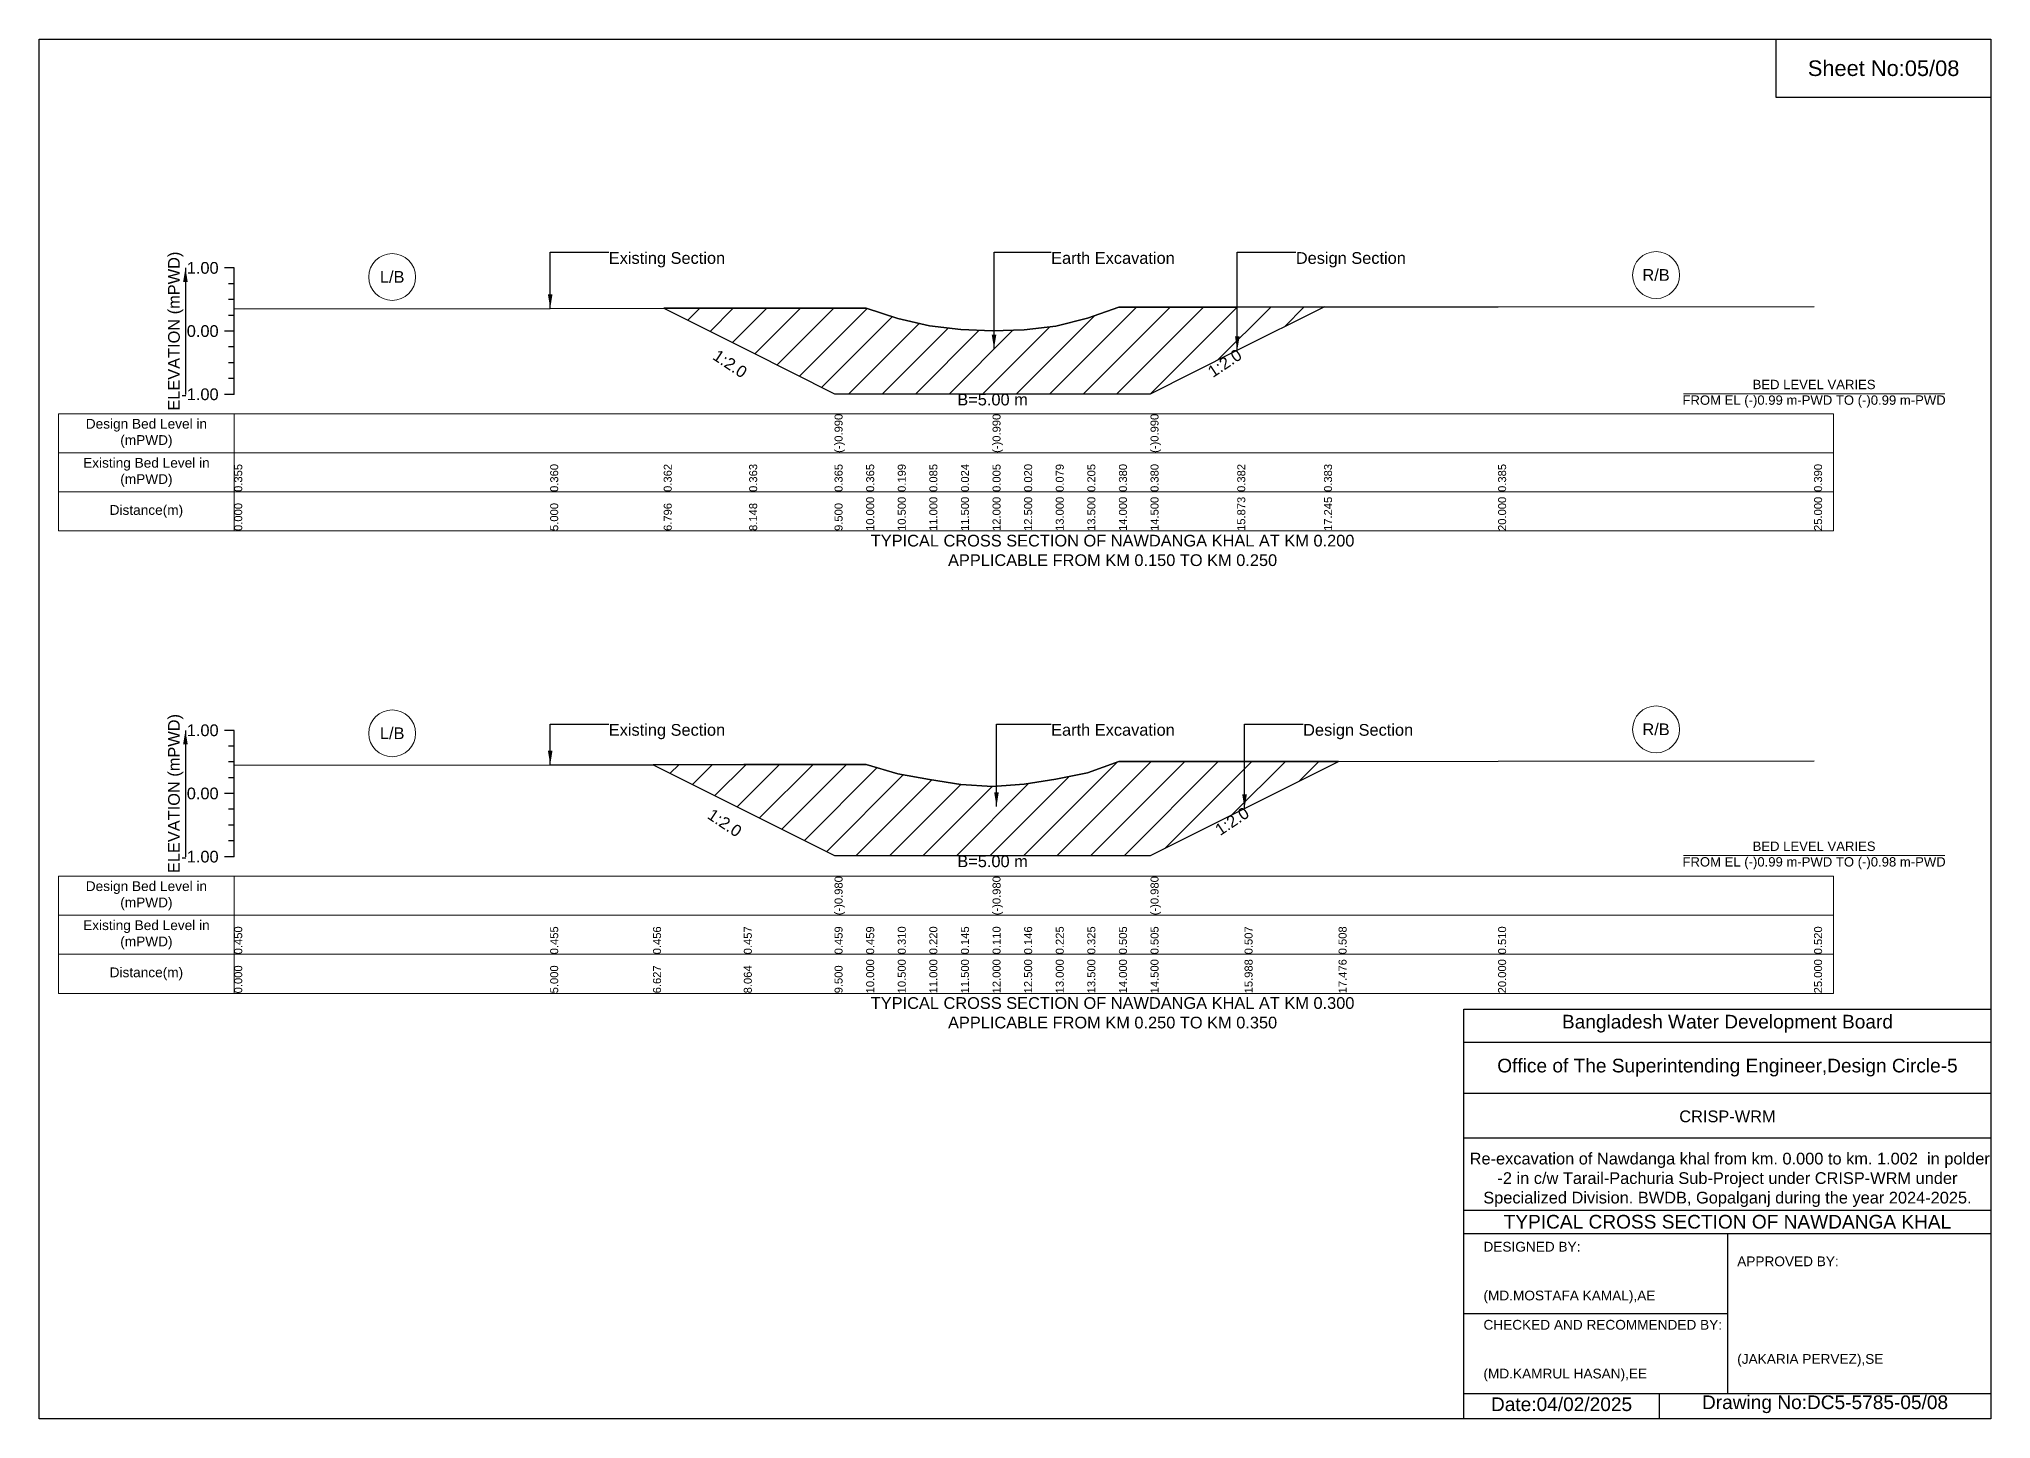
# Model space of a CAD drawing. Header units: inches. Extents: x 91000 to 198000, y -5656 to 7635.
# Drawn here: x 140000 to 148000, y -5656 to 0 of the extents above; entities that cross this region are included whole.
import ezdxf

# ---------------------------------------------------------------- set-up
doc = ezdxf.new("R2010")
doc.units = ezdxf.units.IN
doc.header["$LTSCALE"] = 7
doc.header["$MEASUREMENT"] = 0
for name, color, linetype, lineweight in [('Cross section Data Border', 7, 'Continuous', 9), ('Cross Section Labels', 7, 'Continuous', 9), ('Existing_Bed_Level for Xsection', 7, 'Continuous', 25)]:
    doc.layers.add(name, color=color, linetype=linetype, lineweight=lineweight)
doc.styles.get("Standard").update_dxf_attribs({"font": 'arial.ttf'})
doc.dimstyles.get("Standard").update_dxf_attribs({"dimtxt": 0.18, "dimasz": 0.18, "dimexe": 0.18, "dimexo": 0.0625, "dimgap": 0.09, "dimtad": 0, "dimtih": 1, "dimtoh": 1, "dimdec": 4, "dimzin": 0, "dimdsep": 46, "dimtxsty": 'Standard', "dimcen": 0.09, "dimadec": 0, "dimazin": 0, "dimtfac": 1, "dimtdec": 4, "dimtofl": 0, "dimtmove": 0, "dimatfit": 3, "dimfxl": 1, "dimtolj": 1, "dimtzin": 0, "dimarcsym": 0})

msp = doc.modelspace()

# ---------------------------------------------------------------- hatches: boundary and pattern name
at = {"layer": 'Existing_Bed_Level for Xsection'}
h = msp.add_hatch(dxfattribs=at)
h.set_pattern_fill('ANSI31', color=256, scale=777, style=0)
h.paths.add_polyline_path([(142560.3, -1103.6), (142910.4, -1278.6), (143260.5, -1453.7), (143390, -1453.7), (143519.5, -1453.7), (143649, -1453.7), (143778.5, -1453.7), (143908, -1453.7), (144037.5, -1453.7), (144167, -1453.7), (144296.5, -1453.7), (144426, -1453.7), (144555.5, -1453.7), (144911, -1275.9), (145266.6, -1098.2), (144911, -1098.5), (144555.5, -1098.8), (144426, -1098.9), (144296.5, -1144.2), (144167, -1176.8), (144037.5, -1192.1), (143908, -1196), (143778.5, -1191.1), (143649, -1175.3), (143519.5, -1145.8), (143390, -1102.8), (143260.5, -1102.9), (142910.4, -1103.2)])
h = msp.add_hatch(dxfattribs=at)
h.set_pattern_fill('ANSI31', color=256, scale=777, style=0)
h.paths.add_polyline_path([(142516.5, -2974.3), (142888.5, -3160.3), (143260.5, -3346.3), (143390, -3346.3), (143519.5, -3346.3), (143649, -3346.3), (143778.5, -3346.3), (143908, -3346.3), (144037.5, -3346.3), (144167, -3346.3), (144296.5, -3346.3), (144426, -3346.3), (144555.5, -3346.3), (144940.9, -3153.6), (145326.2, -2960.9), (144940.9, -2961.3), (144555.5, -2961.6), (144426, -2961.7), (144296.5, -3008.3), (144167, -3034.2), (144037.5, -3054.7), (143908, -3064), (143778.5, -3054.9), (143649, -3035.5), (143519.5, -3012.2), (143390, -2973.6), (143260.5, -2973.7), (142888.5, -2974)])

# ---------------------------------------------------------------- linework, layer by layer
for points in [[(140000, 0), (148000, 0), (148000, -5656), (140000, -5656)], [(147120, 0), (148000, 0), (148000, -240), (147120, -240)]]:
    msp.add_lwpolyline(points, close=True)
for points in [[(145840, -5656), (145840, -3976), (148000, -3976)], [(145840, -4112), (148000, -4112)], [(145840, -4320), (148000, -4320)], [(145840, -4504), (148000, -4504)], [(145840, -4800), (148000, -4800)], [(145840, -4896), (148000, -4896)], [(146920, -4896), (146920, -5552)], [(145840, -5224), (146920, -5224)], [(145840, -5552), (148000, -5552)], [(146640, -5552), (146640, -5656)]]:
    msp.add_lwpolyline(points)
at = {"layer": 'Cross section Data Border'}
for points in [[(140080, -1536.3), (147355, -1536.3), (147355, -2016.3), (140080, -2016.3)], [(140080, -3431.5), (147355, -3431.5), (147355, -3911.5), (140080, -3911.5)]]:
    msp.add_lwpolyline(points, close=True, dxfattribs=at)
for points in [[(140800, -1536.3), (140800, -2016.3)], [(140080, -1696.3), (147355, -1696.3)], [(140080, -1856.3), (147355, -1856.3)], [(140800, -3431.5), (140800, -3911.5)], [(140080, -3591.5), (147355, -3591.5)], [(140080, -3751.5), (147355, -3751.5)]]:
    msp.add_lwpolyline(points, dxfattribs=at)
at = {"layer": 'Cross Section Labels'}
for points in [[(146739.2, -1453.7), (147810.8, -1453.7)], [(146739.2, -3346.3), (147810.8, -3346.3)]]:
    msp.add_lwpolyline(points, dxfattribs=at)
for centre in [(141447.5, -975.2), (146627.5, -967.4), (141447.5, -2845.8), (146627.5, -2829.6)]:
    msp.add_circle(centre, 96, dxfattribs=at)
at = {"layer": 'Existing_Bed_Level for Xsection'}
for points in [[(140800, -938.3), (140760, -938.3)], [(140800, -1456.3), (140800, -1197.3), (140800, -938.3)], [(140800, -1003), (140776, -1003)], [(140800, -1067.8), (140776, -1067.8)], [(140800, -1105.3), (142095, -1104.1), (142560.3, -1103.6), (142910.4, -1103.2), (143260.5, -1102.9), (143260.5, -1102.9), (143390, -1102.8), (143519.5, -1145.8), (143649, -1175.3), (143778.5, -1191.1), (143908, -1196), (143908, -1196), (144037.5, -1192.1), (144167, -1176.8), (144296.5, -1144.2), (144426, -1098.9), (144555.5, -1098.8), (144555.5, -1098.8), (144911, -1098.5), (145266.6, -1098.2), (145980, -1097.6), (147275, -1096.3)], [(140800, -1197.3), (140760, -1197.3)], [(140800, -1132.5), (140776, -1132.5)], [(140800, -1262), (140776, -1262)], [(140800, -1326.8), (140776, -1326.8)], [(140800, -1391.5), (140776, -1391.5)], [(140800, -1456.3), (140760, -1456.3)], [(140800, -2833.5), (140760, -2833.5)], [(140800, -3351.5), (140800, -3092.5), (140800, -2833.5)], [(140800, -2898.2), (140776, -2898.2)], [(140800, -2975.9), (142095, -2974.6), (142516.5, -2974.3), (142888.5, -2974), (143260.5, -2973.7), (143260.5, -2973.7), (143390, -2973.6), (143519.5, -3012.2), (143649, -3035.5), (143778.5, -3054.9), (143908, -3064), (143908, -3064), (144037.5, -3054.7), (144167, -3034.2), (144296.5, -3008.3), (144426, -2961.7), (144555.5, -2961.6), (144555.5, -2961.6), (144940.9, -2961.3), (145326.2, -2960.9), (145980, -2960.4), (147275, -2957.8)], [(140800, -2963), (140776, -2963)], [(140800, -3027.7), (140776, -3027.7)], [(140800, -3092.5), (140760, -3092.5)], [(140800, -3157.2), (140776, -3157.2)], [(140800, -3222), (140776, -3222)], [(140800, -3351.5), (140760, -3351.5)], [(140800, -3286.7), (140776, -3286.7)]]:
    msp.add_lwpolyline(points, dxfattribs=at)
for points in [[(142560.3, -1103.6), (142910.4, -1278.6), (143260.5, -1453.7), (143260.5, -1453.7), (143390, -1453.7), (143519.5, -1453.7), (143649, -1453.7), (143778.5, -1453.7), (143908, -1453.7), (143908, -1453.7), (144037.5, -1453.7), (144167, -1453.7), (144296.5, -1453.7), (144426, -1453.7), (144555.5, -1453.7), (144555.5, -1453.7), (144911, -1275.9), (145266.6, -1098.2), (144911, -1098.5), (144555.5, -1098.8), (144555.5, -1098.8), (144426, -1098.9), (144296.5, -1144.2), (144167, -1176.8), (144037.5, -1192.1), (143908, -1196), (143908, -1196), (143778.5, -1191.1), (143649, -1175.3), (143519.5, -1145.8), (143390, -1102.8), (143260.5, -1102.9), (143260.5, -1102.9), (142910.4, -1103.2)], [(142516.5, -2974.3), (142888.5, -3160.3), (143260.5, -3346.3), (143260.5, -3346.3), (143390, -3346.3), (143519.5, -3346.3), (143649, -3346.3), (143778.5, -3346.3), (143908, -3346.3), (143908, -3346.3), (144037.5, -3346.3), (144167, -3346.3), (144296.5, -3346.3), (144426, -3346.3), (144555.5, -3346.3), (144555.5, -3346.3), (144940.9, -3153.6), (145326.2, -2960.9), (145326.2, -2960.9), (145326.2, -2960.9), (144940.9, -2961.3), (144555.5, -2961.6), (144555.5, -2961.6), (144426, -2961.7), (144296.5, -3008.3), (144167, -3034.2), (144037.5, -3054.7), (143908, -3064), (143908, -3064), (143778.5, -3054.9), (143649, -3035.5), (143519.5, -3012.2), (143390, -2973.6), (143260.5, -2973.7), (143260.5, -2973.7), (142888.5, -2974)]]:
    msp.add_lwpolyline(points, close=True, dxfattribs=at)

# ---------------------------------------------------------------- texts
at = {"attachment_point": 5}
for s, insert, char_height in [('Sheet No:05/08', (147560, -120), 64), ('Bangladesh Water Development Board', (146920, -4036), 56), ('Office of The Superintending Engineer,Design Circle-5', (146920, -4216), 56)]:
    msp.add_mtext(s, dxfattribs=dict(at, insert=insert, char_height=char_height))
for s, insert, char_height, width, attachment_point in [('CRISP-WRM', (146920, -4416), 48, 2240, 5), (' Re-excavation of Nawdanga khal from km. 0.000 to km. 1.002  in polder -2 in c/w Tarail-Pachuria Sub-Project under CRISP-WRM under Specialized Division. BWDB, Gopalganj during the year 2024-2025.', (146920, -4676), 48, 2160, 5), ('TYPICAL CROSS SECTION OF NAWDANGA KHAL', (146920, -4848), 56, 2240, 5), ('DESIGNED BY:^J^J^J(MD.MOSTAFA KAMAL),AE', (145920, -5056), 40, 1120, 4), ('APPROVED BY:^J^J^J^J^J^J(JAKARIA PERVEZ),SE', (146960, -5216), 40, 1120, 4), ('CHECKED AND RECOMMENDED BY:^J^J^J(MD.KAMRUL HASAN),EE', (145920, -5376), 40, 1120, 4), ('Date:04/02/2025', (146240, -5596), 56, 1120, 5), ('Drawing No:DC5-5785-05/08', (147320, -5596), 56, 1760, 5)]:
    msp.add_mtext(s, dxfattribs=dict(insert=insert, char_height=char_height, width=width, attachment_point=attachment_point))
at = {"layer": 'Cross section Data Border', "char_height": 40, "width": 640, "attachment_point": 5}
for s, insert in [('Design Bed Level in (mPWD)', (140440, -1616.3)), ('Existing Bed Level in (mPWD)', (140440, -1776.3)), ('Distance(m)', (140440, -1936.3)), ('Design Bed Level in (mPWD)', (140440, -3511.5)), ('Existing Bed Level in (mPWD)', (140440, -3671.5)), ('Distance(m)', (140440, -3831.5))]:
    msp.add_mtext(s, dxfattribs=dict(at, insert=insert))
at = {"layer": 'Cross Section Labels'}
for s, insert, char_height, attachment_point in [('Existing Section', (142335, -873.5), 48, 1), ('Earth Excavation', (144148, -873.5), 48, 1), ('Design Section', (145151, -873.5), 48, 1), ('L/B', (141447.5, -975.2), 48, 5), ('R/B', (146627.5, -967.4), 48, 5), ('BED LEVEL VARIES ^JFROM EL (-)0.99 m-PWD TO (-)0.99 m-PWD', (147275, -1453.7), 38.4, 5), ('B=5.00 m', (143908, -1453.7), 48, 2), ('TYPICAL CROSS SECTION OF NAWDANGA KHAL AT KM 0.200^JAPPLICABLE FROM KM 0.150 TO KM 0.250', (144400, -2096.3), 48, 5), ('L/B', (141447.5, -2845.8), 48, 5), ('Existing Section', (142335, -2807.6), 48, 1), ('Earth Excavation', (144148, -2807.6), 48, 1), ('Design Section', (145180.9, -2807.6), 48, 1), ('R/B', (146627.5, -2829.6), 48, 5), ('B=5.00 m', (143908, -3346.3), 48, 2), ('BED LEVEL VARIES ^JFROM EL (-)0.99 m-PWD TO (-)0.98 m-PWD', (147275, -3346.3), 38.4, 5), ('TYPICAL CROSS SECTION OF NAWDANGA KHAL AT KM 0.300^JAPPLICABLE FROM KM 0.250 TO KM 0.350', (144400, -3991.5), 48, 5)]:
    msp.add_mtext(s, dxfattribs=dict(at, insert=insert, char_height=char_height, attachment_point=attachment_point))
at = {"layer": 'Cross Section Labels', "char_height": 48, "attachment_point": 2}
for insert, rotation in [((142845.6, -1311), 326.30993), ((144846.3, -1308.3), 33.69007), ((142823.7, -3192.7), 326.30993), ((144876.1, -3186), 33.69007)]:
    msp.add_mtext('1:2.0', dxfattribs=dict(at, insert=insert, rotation=rotation))
at = {"layer": 'Existing_Bed_Level for Xsection', "rotation": 90}
for s, insert, char_height, attachment_point in [('ELEVATION (mPWD)', (140560, -1197.3), 48, 5), ('(-)0.990', (143260.5, -1696.3), 32.8, 1), ('(-)0.990', (143908, -1696.3), 32.8, 1), ('(-)0.990', (144555.5, -1696.3), 32.8, 1), ('0.355', (140800, -1856.3), 32.8, 1), ('0.360', (142095, -1856.3), 32.8, 1), ('0.362', (142560.3, -1856.3), 32.8, 1), ('0.363', (142910.4, -1856.3), 32.8, 1), ('0.365', (143260.5, -1856.3), 32.8, 1), ('0.365', (143390, -1856.3), 32.8, 1), ('0.199', (143519.5, -1856.3), 32.8, 1), ('0.085', (143649, -1856.3), 32.8, 1), ('0.024', (143778.5, -1856.3), 32.8, 1), ('0.005', (143908, -1856.3), 32.8, 1), ('0.020', (144037.5, -1856.3), 32.8, 1), ('0.079', (144167, -1856.3), 32.8, 1), ('0.205', (144296.5, -1856.3), 32.8, 1), ('0.380', (144426, -1856.3), 32.8, 1), ('0.380', (144555.5, -1856.3), 32.8, 1), ('0.382', (144911, -1856.3), 32.8, 1), ('0.383', (145266.6, -1856.3), 32.8, 1), ('0.385', (145980, -1856.3), 32.8, 1), ('0.390', (147275, -1856.3), 32.8, 1), ('0.000', (140800, -2016.3), 32.8, 1), ('5.000', (142095, -2016.3), 32.8, 1), ('6.796', (142560.3, -2016.3), 32.8, 1), ('8.148', (142910.4, -2016.3), 32.8, 1), ('9.500', (143260.5, -2016.3), 32.8, 1), ('10.000', (143390, -2016.3), 32.8, 1), ('10.500', (143519.5, -2016.3), 32.8, 1), ('11.000', (143649, -2016.3), 32.8, 1), ('11.500', (143778.5, -2016.3), 32.8, 1), ('12.000', (143908, -2016.3), 32.8, 1), ('12.500', (144037.5, -2016.3), 32.8, 1), ('13.000', (144167, -2016.3), 32.8, 1), ('13.500', (144296.5, -2016.3), 32.8, 1), ('14.000', (144426, -2016.3), 32.8, 1), ('14.500', (144555.5, -2016.3), 32.8, 1), ('15.873', (144911, -2016.3), 32.8, 1), ('17.245', (145266.6, -2016.3), 32.8, 1), ('20.000', (145980, -2016.3), 32.8, 1), ('25.000', (147275, -2016.3), 32.8, 1), ('ELEVATION (mPWD)', (140560, -3092.5), 48, 5), ('(-)0.980', (143260.5, -3591.5), 32.8, 1), ('(-)0.980', (143908, -3591.5), 32.8, 1), ('(-)0.980', (144555.5, -3591.5), 32.8, 1), ('0.450', (140800, -3751.5), 32.8, 1), ('0.455', (142095, -3751.5), 32.8, 1), ('0.456', (142516.5, -3751.5), 32.8, 1), ('0.457', (142888.5, -3751.5), 32.8, 1), ('0.459', (143260.5, -3751.5), 32.8, 1), ('0.459', (143390, -3751.5), 32.8, 1), ('0.310', (143519.5, -3751.5), 32.8, 1), ('0.220', (143649, -3751.5), 32.8, 1), ('0.145', (143778.5, -3751.5), 32.8, 1), ('0.110', (143908, -3751.5), 32.8, 1), ('0.146', (144037.5, -3751.5), 32.8, 1), ('0.225', (144167, -3751.5), 32.8, 1), ('0.325', (144296.5, -3751.5), 32.8, 1), ('0.505', (144426, -3751.5), 32.8, 1), ('0.505', (144555.5, -3751.5), 32.8, 1), ('0.507', (144940.9, -3751.5), 32.8, 1), ('0.508', (145326.2, -3751.5), 32.8, 1), ('0.510', (145980, -3751.5), 32.8, 1), ('0.520', (147275, -3751.5), 32.8, 1), ('0.000', (140800, -3911.5), 32.8, 1), ('5.000', (142095, -3911.5), 32.8, 1), ('6.627', (142516.5, -3911.5), 32.8, 1), ('8.064', (142888.5, -3911.5), 32.8, 1), ('9.500', (143260.5, -3911.5), 32.8, 1), ('10.000', (143390, -3911.5), 32.8, 1), ('10.500', (143519.5, -3911.5), 32.8, 1), ('11.000', (143649, -3911.5), 32.8, 1), ('11.500', (143778.5, -3911.5), 32.8, 1), ('12.000', (143908, -3911.5), 32.8, 1), ('12.500', (144037.5, -3911.5), 32.8, 1), ('13.000', (144167, -3911.5), 32.8, 1), ('13.500', (144296.5, -3911.5), 32.8, 1), ('14.000', (144426, -3911.5), 32.8, 1), ('14.500', (144555.5, -3911.5), 32.8, 1), ('15.988', (144940.9, -3911.5), 32.8, 1), ('17.476', (145326.2, -3911.5), 32.8, 1), ('20.000', (145980, -3911.5), 32.8, 1), ('25.000', (147275, -3911.5), 32.8, 1)]:
    msp.add_mtext(s, dxfattribs=dict(at, insert=insert, char_height=char_height, attachment_point=attachment_point))
at = {"layer": 'Existing_Bed_Level for Xsection', "char_height": 48, "attachment_point": 6}
for s, insert in [('1.00', (140736, -938.3)), ('0.00', (140736, -1197.3)), ('-1.00', (140736, -1456.3)), ('1.00', (140736, -2833.5)), ('0.00', (140736, -3092.5)), ('-1.00', (140736, -3351.5))]:
    msp.add_mtext(s, dxfattribs=dict(at, insert=insert))

# ---------------------------------------------------------------- leaders
at = {"layer": 'Cross Section Labels', "annotation_type": 0, "has_hookline": 1, "hookline_direction": 0}
for points, text_width in [([(142095, -1104.1), (142095, -873.5), (142334.9, -873.5)], 467.2), ([(143914, -1268.8), (143914, -873.5), (144147.9, -873.5)], 497), ([(144911, -1275.9), (144911, -873.5), (145150.9, -873.5)], 441.2), ([(142095, -2974.6), (142095, -2807.6), (142334.9, -2807.6)], 467.2), ([(143924.1, -3145.1), (143924.1, -2807.6), (144147.9, -2807.6)], 497), ([(144940.9, -3153.6), (144940.9, -2807.6), (145180.8, -2807.6)], 441.2)]:
    msp.add_leader(points, dimstyle='Standard', override={"dimasz": 57.6}, dxfattribs=dict(at, text_width=text_width))
at = {"layer": 'Existing_Bed_Level for Xsection'}
for points in [[(140600, -938.3), (140600, -1456.3)], [(140600, -2833.5), (140600, -3351.5)]]:
    msp.add_leader(points, dimstyle='Standard', override={"dimasz": 57.6}, dxfattribs=at)

doc.saveas('drawing.dxf')
